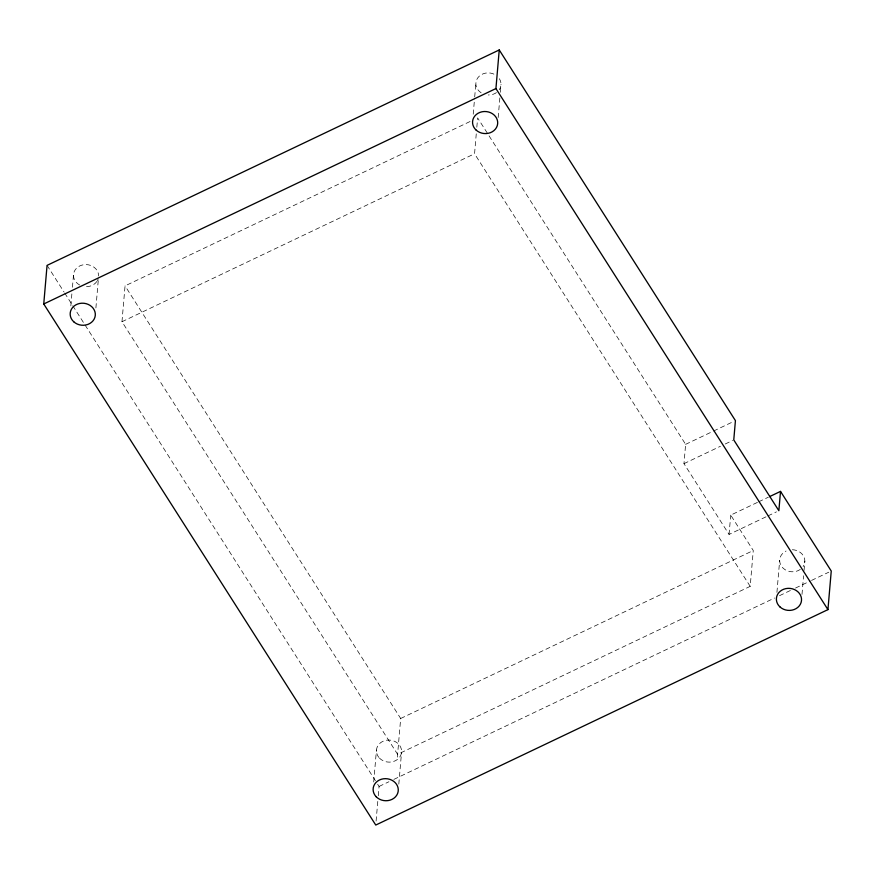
<?xml version="1.0" encoding="UTF-8"?>
<svg xmlns="http://www.w3.org/2000/svg" width="875" height="875" viewBox="0 0 875 875"><rect width="100%" height="100%" fill="white"/><g stroke="black" fill="none" stroke-linecap="round" stroke-linejoin="round"><path stroke-width="0.66" stroke-dasharray="4.38 3.28" d="M70.842 305.9L71.98 292.589M72.439 287.262L73.467 275.286M95.9 307.923L98.295 279.967M757.444 502.392L730.723 515.123L753.266 550.506L750.192 586.359L397.611 754.337L121.975 321.727L125.048 285.884L471.461 120.848M373.713 781.977L376.447 750.017M376.097 821.056L377.814 801.084M378.273 795.758L379.072 786.439L376.13 781.834M397.37 757.094L400.684 718.484L125.048 285.884M398.814 784.109L401.559 752.161M473.222 114.209L474.589 98.23M474.698 96.895L475.847 83.584M750.192 586.359L474.556 153.759L476.372 132.519M476.831 127.203L477.63 117.906L685.628 444.347L683.966 463.652L729.061 534.428L766.719 516.491M498.17 117.556L499.877 97.584M500.336 92.269L501.025 84.273M729.061 534.428L730.723 515.123M776.934 592.375L779.669 560.416M801.992 594.398L803.589 575.761M804.048 570.434L804.847 561.116M121.975 321.727L474.556 153.759M685.628 444.347L712.348 431.627M713.562 431.047L734.212 421.203M683.966 463.652L720.409 446.294M725.266 443.986L732.55 440.508M758.658 501.812L768.37 497.186M767.933 515.911L776.431 511.864M400.684 718.484L753.266 550.506M379.072 786.439L388.927 781.747M393.859 779.395L774.572 598.019M779.505 595.678L790.595 590.395M795.517 588.044L810.305 581M811.541 580.409L828.789 572.195M47.064 265.377L63.952 291.889M64.684 293.038L72.034 304.566M72.767 305.725L375.397 780.675M792.367 549.73A12.6 11.036 4.9 0 1 803.108 566.584M800.264 569.439A12.6 11.036 4.9 0 1 781.889 566.814A12.6 11.036 4.9 0 1 786.056 551.031M98.186 278.819A12.6 11.036 4.9 0 1 97.409 280.602M96.895 281.444A12.6 11.036 4.9 0 1 85.947 286.661M79.669 285.009A12.6 11.036 4.9 0 1 79.855 265.891A12.6 11.036 4.9 0 1 98.645 275.975M499.384 78.706A12.6 11.036 4.9 0 1 499.275 89.753M496.442 92.608A12.6 11.036 4.9 0 1 488.327 94.97M481.13 92.772A12.6 11.036 4.9 0 1 477.87 77.711A12.6 11.036 4.9 0 1 494.823 74.539M379.466 758.1A12.6 11.036 4.9 0 0 400.892 754.972A12.6 11.036 4.9 0 0 386.662 740.195A12.6 11.036 4.9 0 0 379.466 758.1"/><path stroke-width="1.31" d="M780.522 491.4L831.25 571.025L827.936 609.623L375.758 825.048L43.75 303.975L47.064 265.377L499.242 49.952L735.427 420.623L733.764 439.928L778.859 510.705L780.522 491.4L769.584 496.606M827.936 609.623L495.928 88.561L499.242 49.952M43.75 303.975L495.928 88.561M779.975 606.933A12.6 11.036 4.9 0 0 801.084 602.569A12.6 11.036 4.9 0 0 785.794 588.623A12.6 11.036 4.9 0 0 779.975 606.933M376.152 796.709A12.6 11.036 4.9 0 0 397.578 793.581A12.6 11.036 4.9 0 0 383.348 778.805A12.6 11.036 4.9 0 0 376.152 796.709M73.763 321.792A12.6 11.036 4.9 0 0 94.872 317.428A12.6 11.036 4.9 0 0 79.592 303.483A12.6 11.036 4.9 0 0 73.763 321.792M476.142 130.102A12.6 11.036 4.9 0 0 497.252 125.727A12.6 11.036 4.9 0 0 481.972 111.792A12.6 11.036 4.9 0 0 476.142 130.102"/></g></svg>
